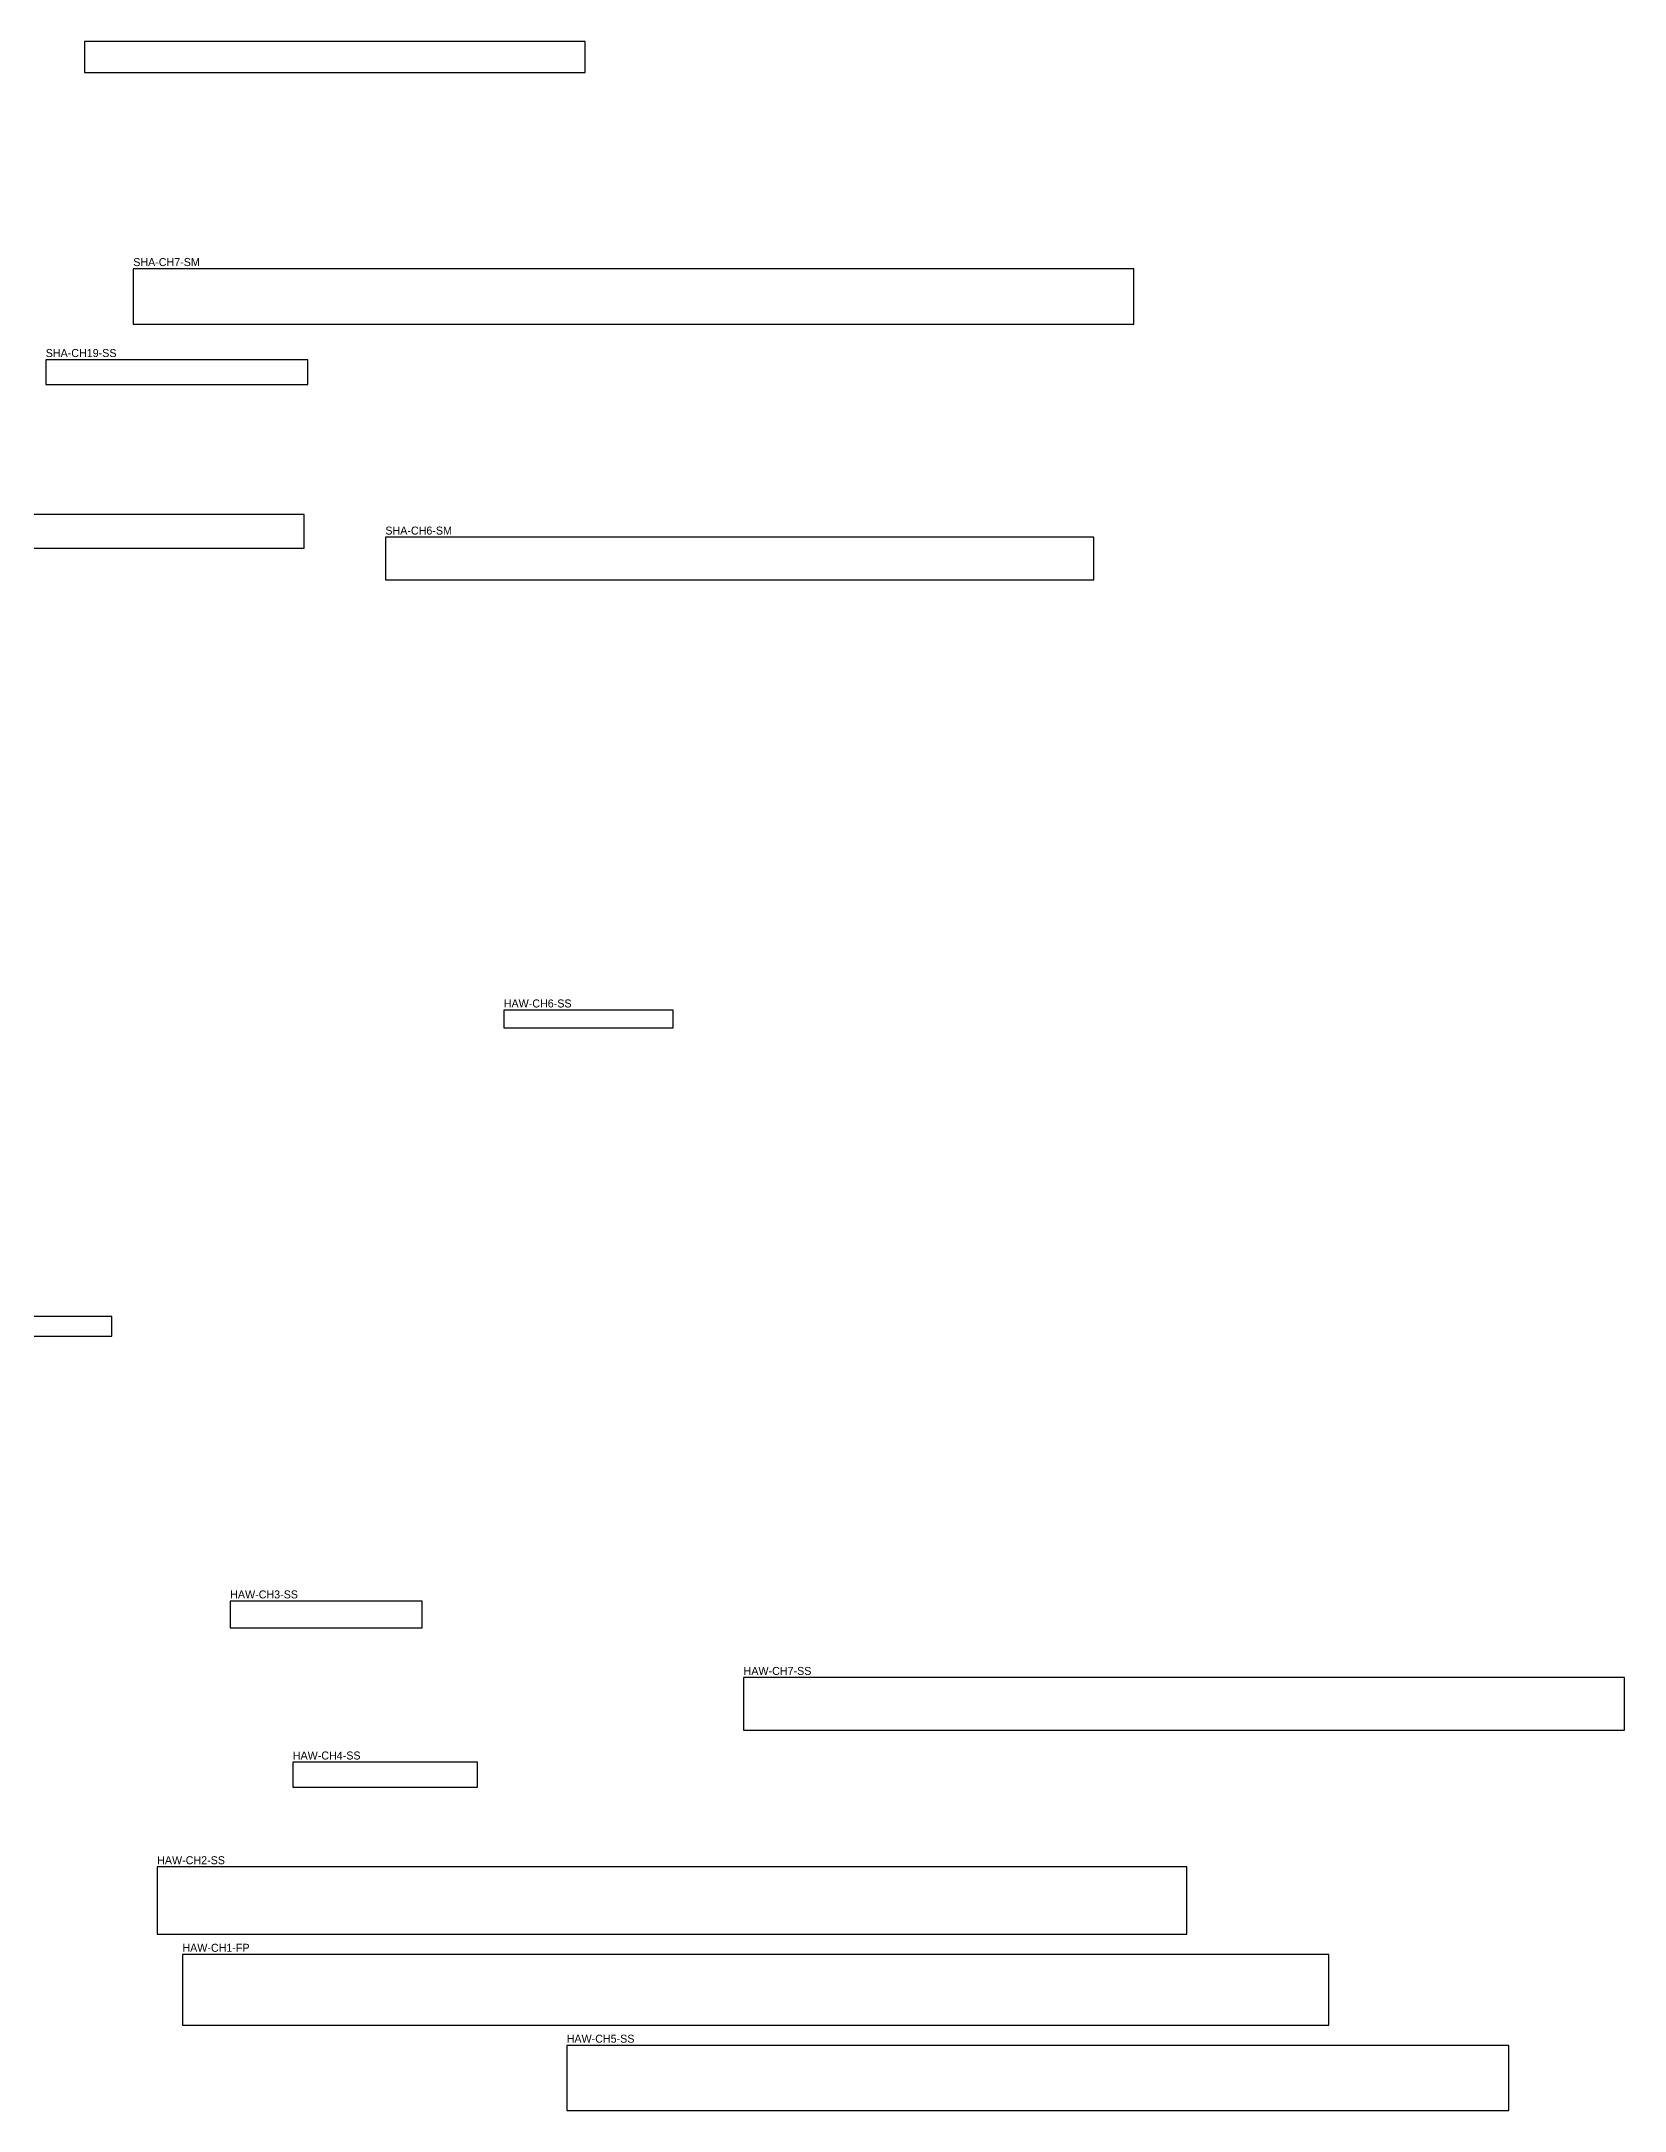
# Model space of a CAD drawing. Header units: metres. Extents: x 461274 to 520319, y 2645886 to 2678000.
# Drawn here: x 499812 to 511684, y 2645886 to 2661401 of the extents above; entities that cross this region are included whole.
import ezdxf

# ---------------------------------------------------------------- set-up
doc = ezdxf.new("R2010")
doc.units = ezdxf.units.M

msp = doc.modelspace()

# ---------------------------------------------------------------- linework, layer by layer
at = {"layer": 'PV_CH'}
for points in [[(500134.65, 2661167.06), (503890.05, 2661167.06), (503890.05, 2661400.96), (500134.65, 2661400.96)], [(500500.39, 2659280.77), (508003.79, 2659280.77), (508003.79, 2659696.07), (500500.39, 2659696.07)], [(499844.23, 2658828.21), (501808.63, 2658828.21), (501808.63, 2659014.21), (499844.23, 2659014.21)], [(498761.31, 2657601.04), (501781.01, 2657601.04), (501781.01, 2657853.34), (498761.31, 2657853.34)], [(502390.99, 2657363.68), (507703.39, 2657363.68), (507703.39, 2657683.08), (502390.99, 2657683.08)], [(503278.93, 2654005.53), (504549.13, 2654005.53), (504549.13, 2654137.43), (503278.93, 2654137.43)], [(499251.99, 2651694.06), (500340.89, 2651694.06), (500340.89, 2651841.46), (499251.99, 2651841.46)], [(501227.38, 2649506.78), (502667.78, 2649506.78), (502667.78, 2649706.58), (501227.38, 2649706.58)], [(505077.42, 2648739.73), (511683.82, 2648739.73), (511683.82, 2649132.73), (505077.42, 2649132.73)], [(501696.89, 2648310.99), (503082.19, 2648310.99), (503082.19, 2648498.69), (501696.89, 2648498.69)], [(500679.84, 2647208.85), (508400.94, 2647208.85), (508400.94, 2647713.45), (500679.84, 2647713.45)], [(500869.11, 2646526.14), (509464.61, 2646526.14), (509464.61, 2647057.04), (500869.11, 2647057.04)], [(503750.72, 2645886.13), (510816.52, 2645886.13), (510816.52, 2646375.23), (503750.72, 2646375.23)]]:
    msp.add_lwpolyline(points, close=True, dxfattribs=at)

# ---------------------------------------------------------------- texts
for s, p in [('SHA-CH7-SM', (500500.39, 2659716.07)), ('SHA-CH19-SS', (499844.23, 2659034.21)), ('SHA-CH6-SM', (502390.99, 2657703.08)), ('HAW-CH6-SS', (503278.93, 2654157.43)), ('HAW-CH3-SS', (501227.38, 2649726.58)), ('HAW-CH7-SS', (505077.42, 2649152.73)), ('HAW-CH4-SS', (501696.89, 2648518.69)), ('HAW-CH2-SS', (500679.84, 2647733.45)), ('HAW-CH1-FP', (500869.11, 2647077.04)), ('HAW-CH5-SS', (503750.72, 2646395.23))]:
    msp.add_text(s, height=60, dxfattribs=at).set_placement(p)

doc.saveas('drawing.dxf')
